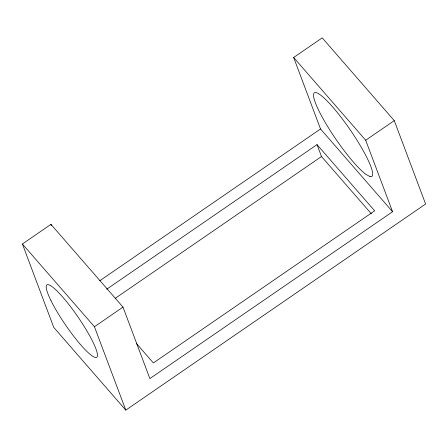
<?xml version="1.0" encoding="UTF-8"?>
<svg xmlns="http://www.w3.org/2000/svg" width="448" height="448" viewBox="0 0 448 448"><rect width="100%" height="100%" fill="white"/><g stroke="black" fill="none" stroke-linecap="round" stroke-linejoin="round"><path stroke-width="0.67" d="M22.4 243.992L50.954 224.358L122.998 307.115L149.867 378.594L392.571 211.73L365.702 140.246L293.658 57.495L322.207 37.862L394.257 120.618L425.6 204.008L125.793 410.138L53.743 327.382L22.4 243.992L94.444 326.743L125.793 410.138M99.73 280.778L320.522 128.974L293.658 57.495M106.68 289.223L317.022 144.614L374.657 210.818L153.367 362.958L136.444 343.515M115.192 298.362L321.496 156.526L317.022 144.614M94.444 326.743L122.998 307.115M365.702 140.246L394.257 120.618M320.522 128.974L392.571 211.73M321.496 156.526L371.358 213.797M50.954 224.358L51.442 225.658M370.042 176.602L365.938 174.373A50.753 8.546 55.5 0 1 316.383 105.269A50.753 8.546 55.5 0 1 342.877 119.65A50.753 8.546 55.5 0 1 370.042 176.602M50.977 300.63A43.943 7.398 55.5 0 0 95.172 357.459A43.943 7.398 55.5 0 0 69.423 305.234A43.943 7.398 55.5 0 0 50.977 300.63"/></g></svg>
